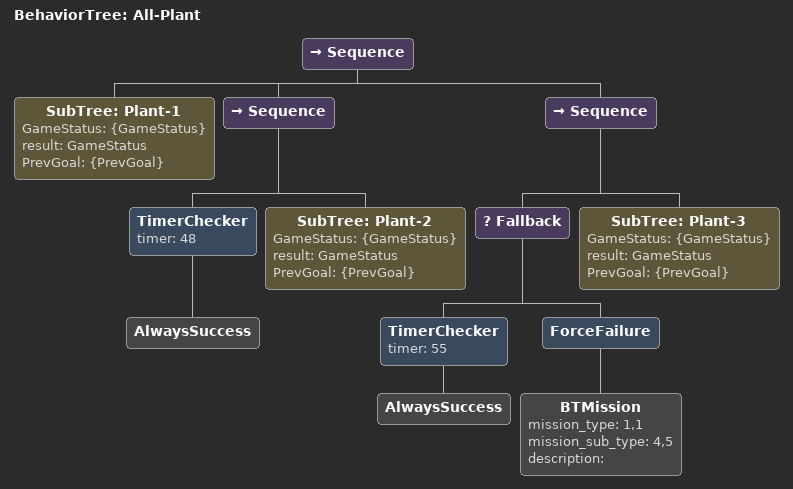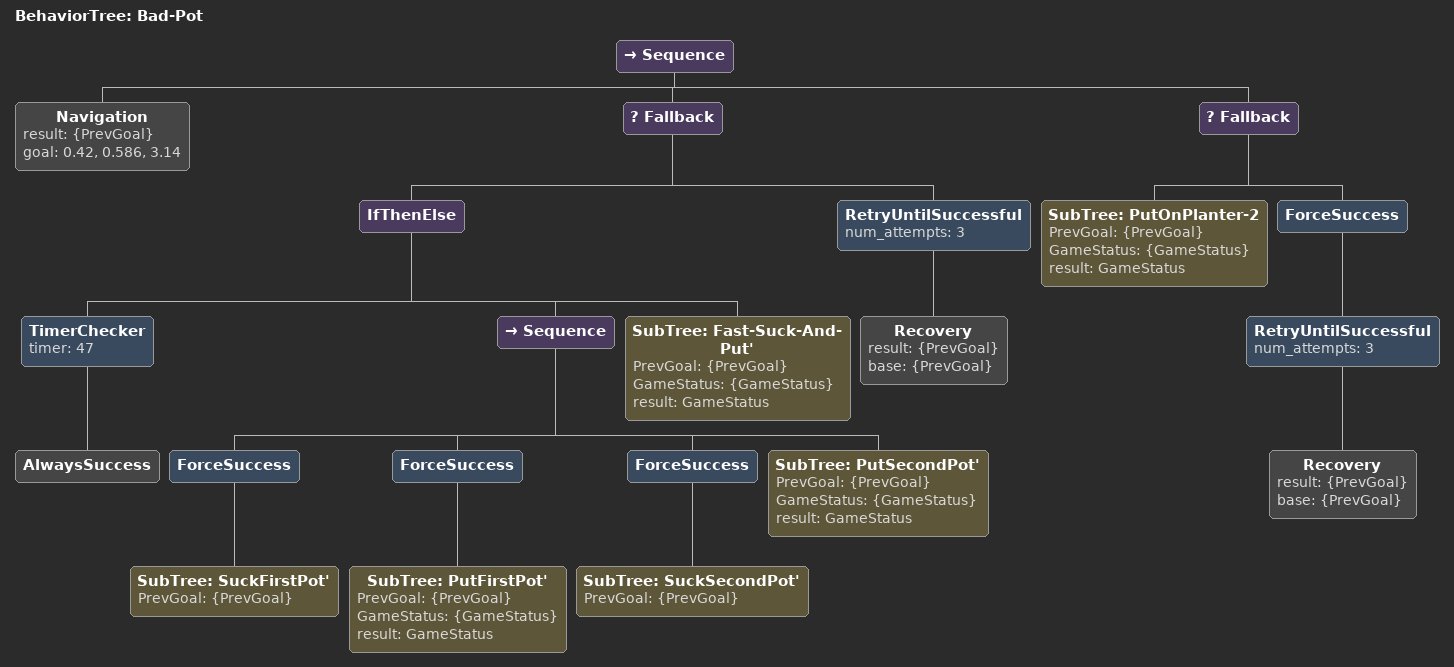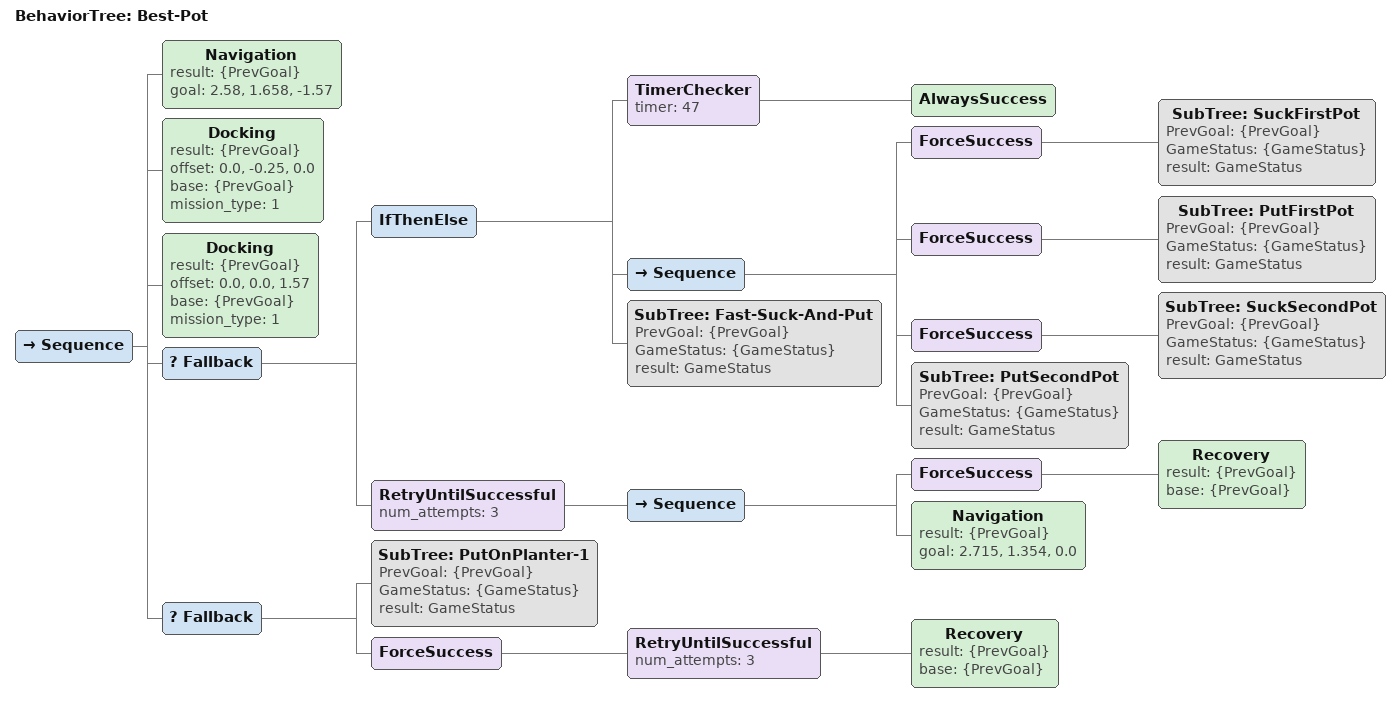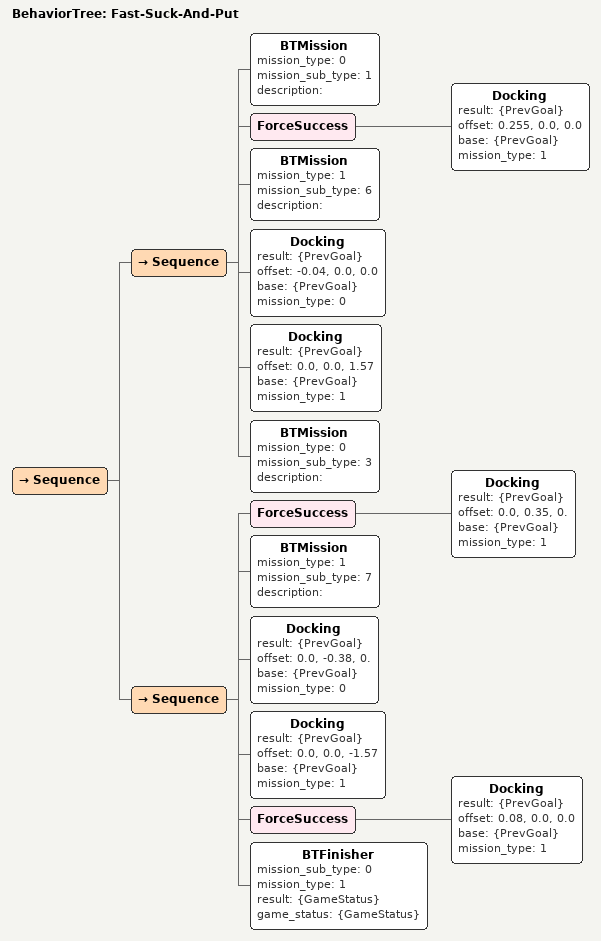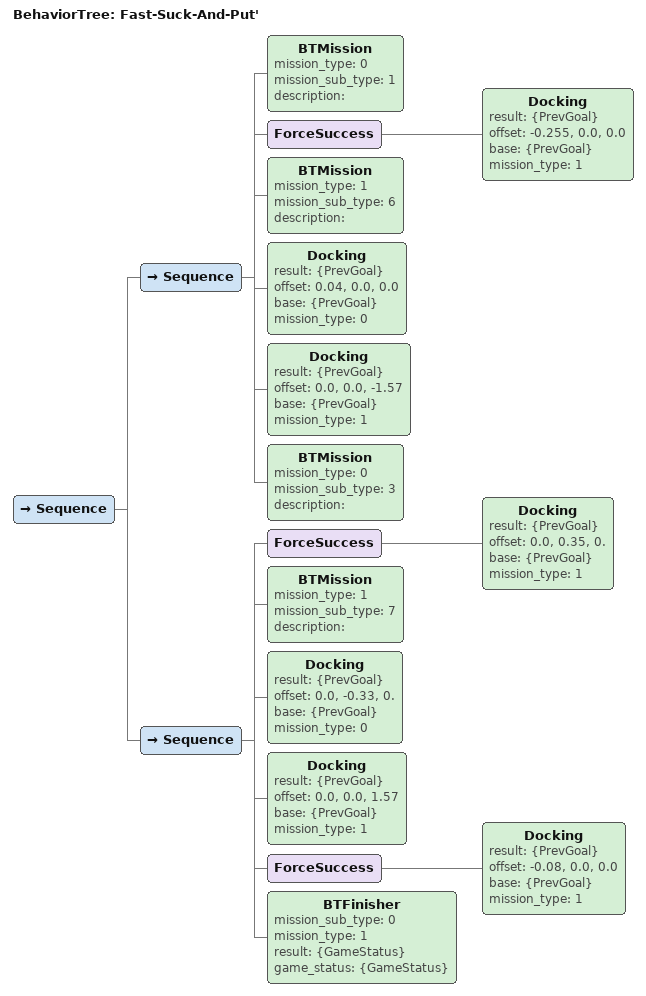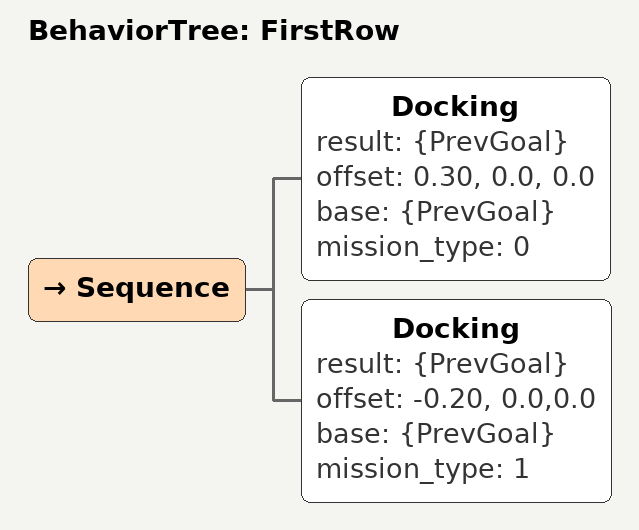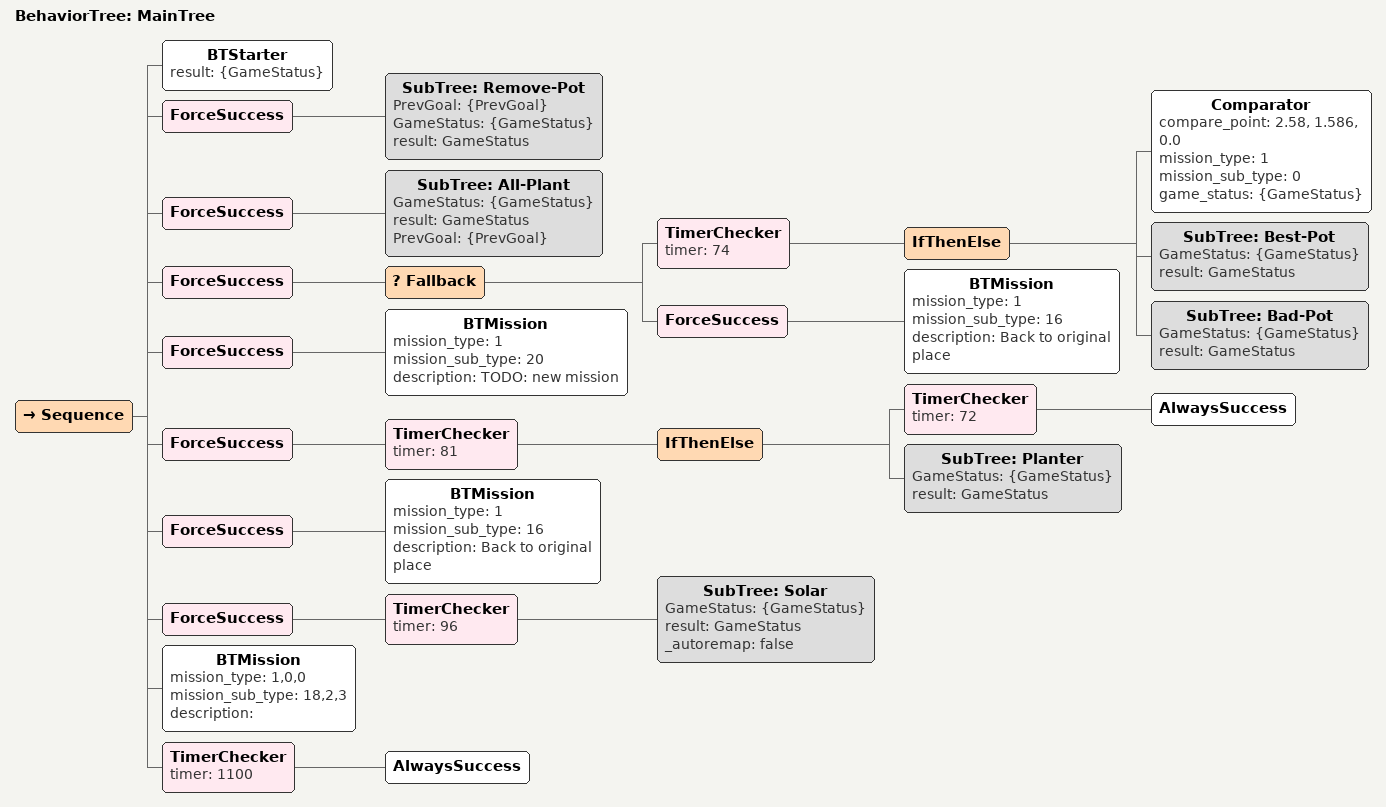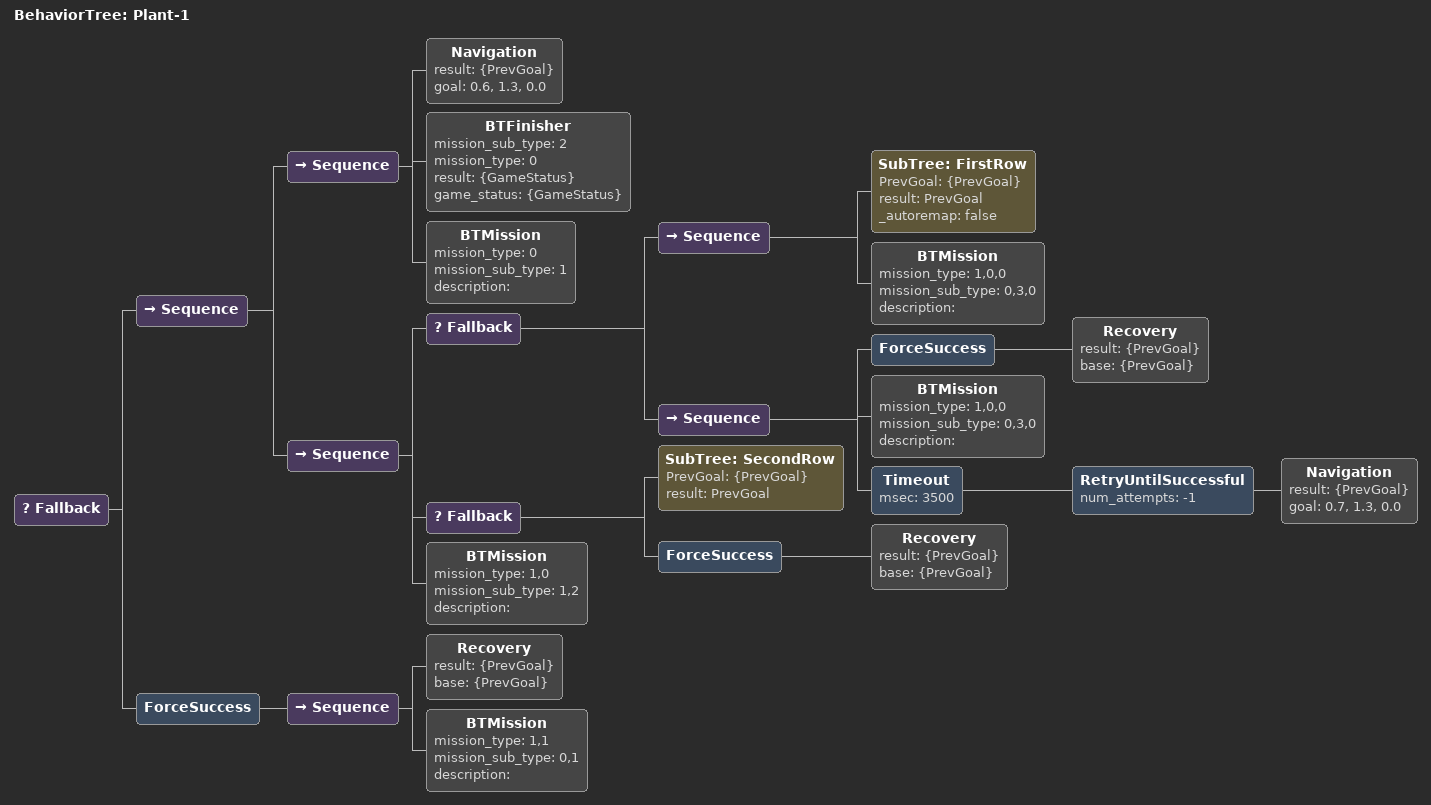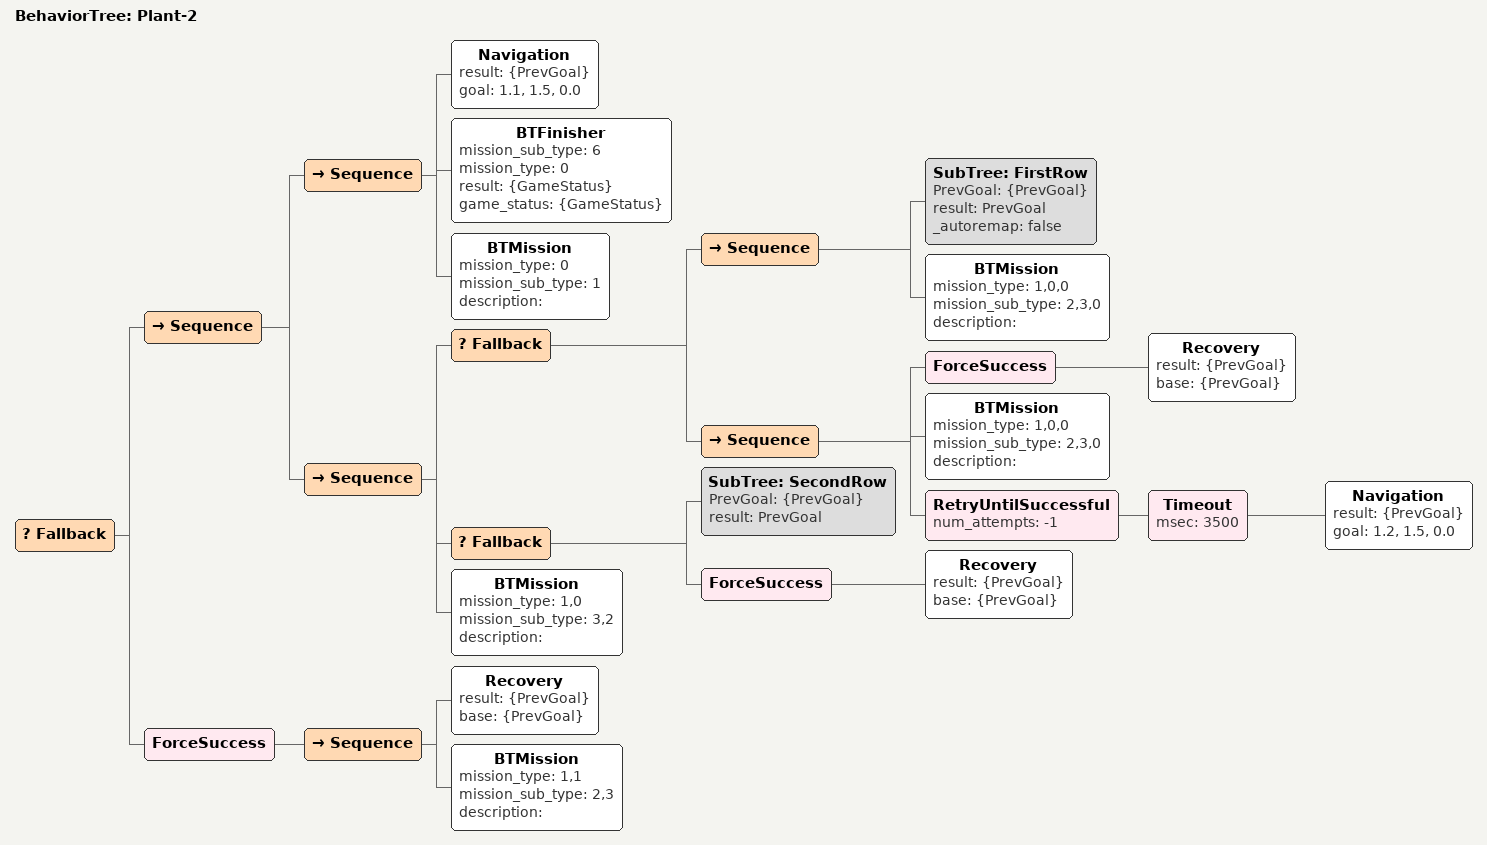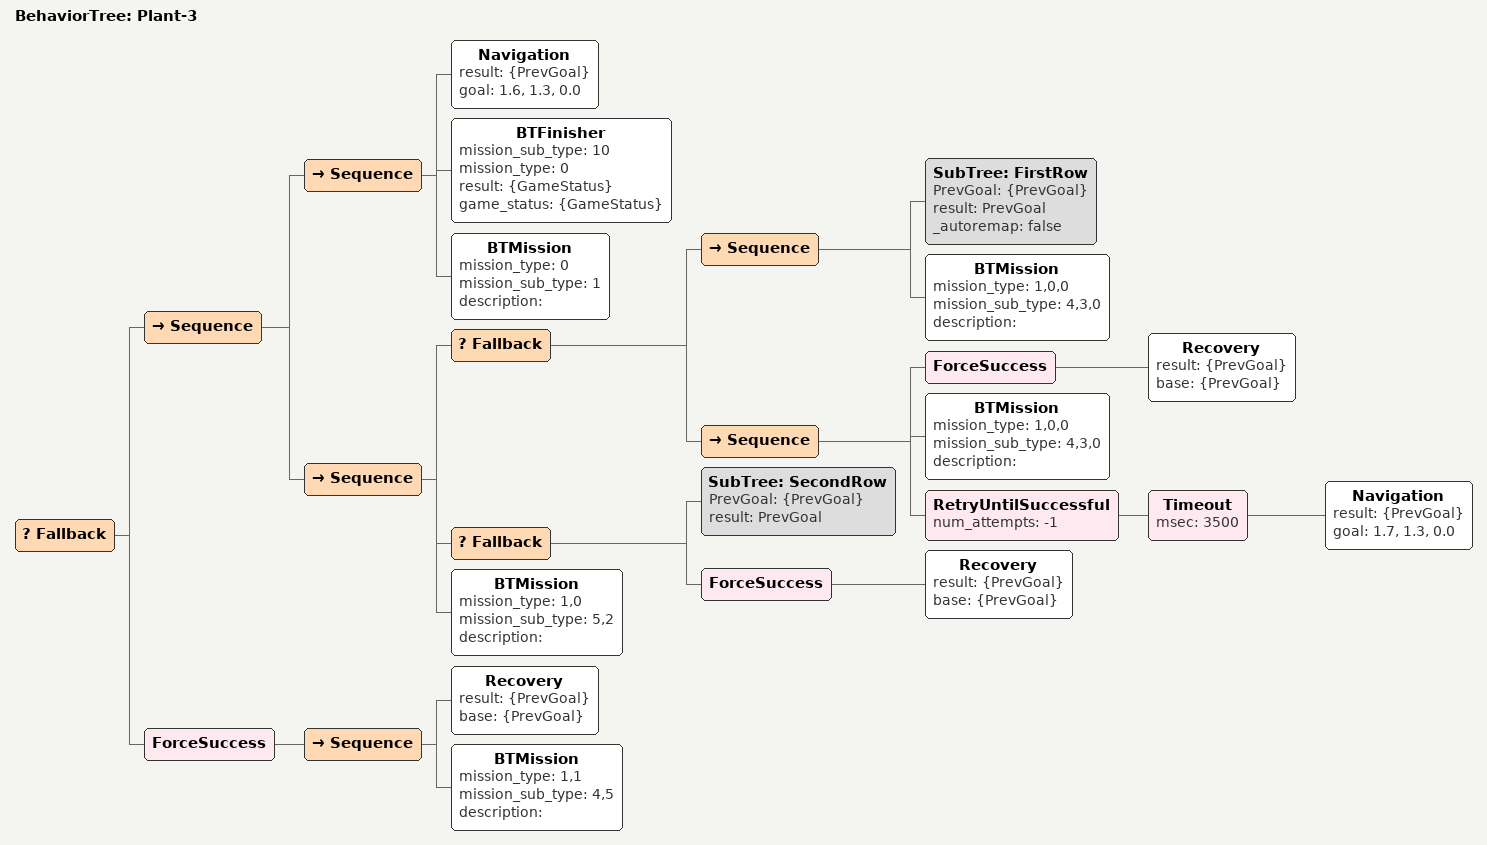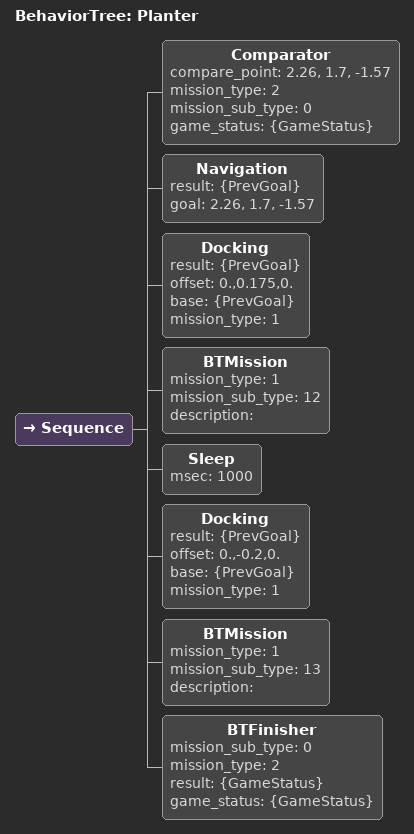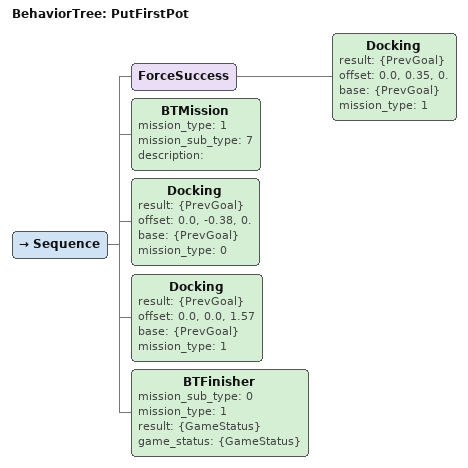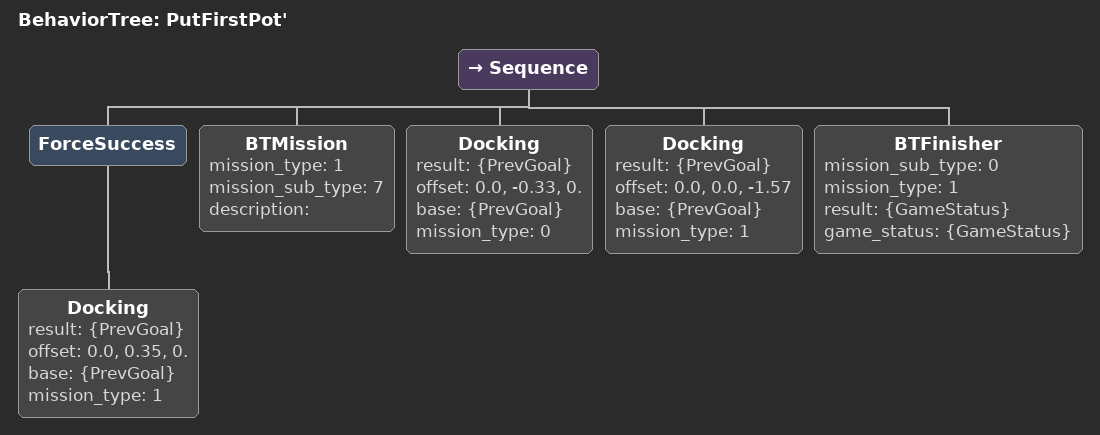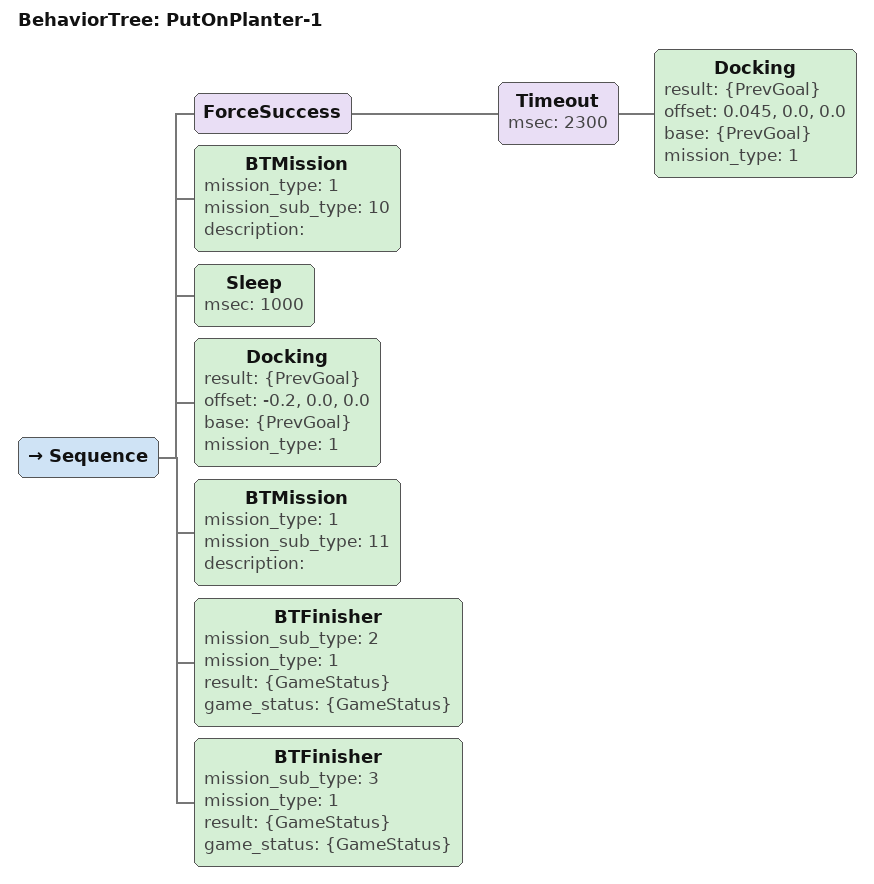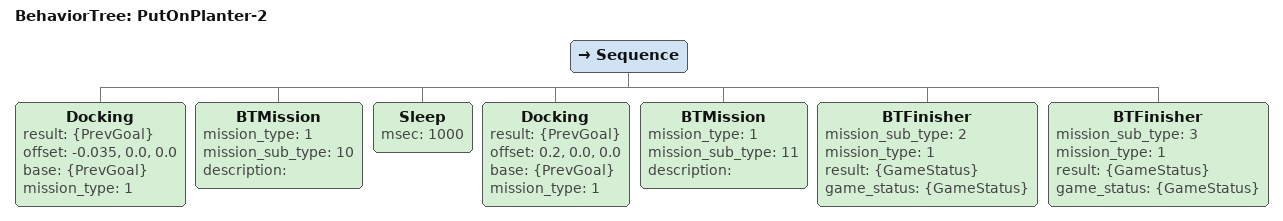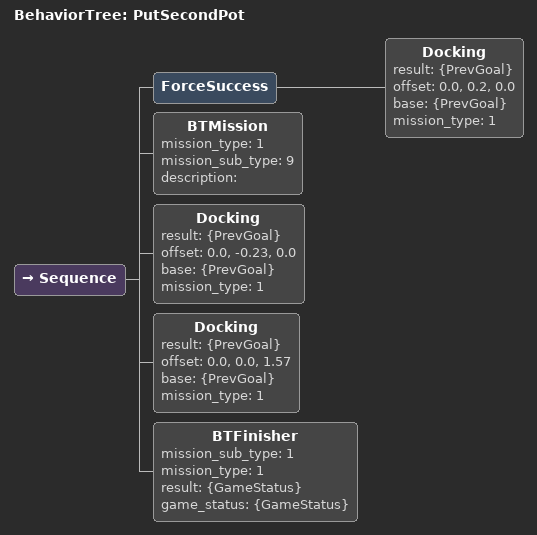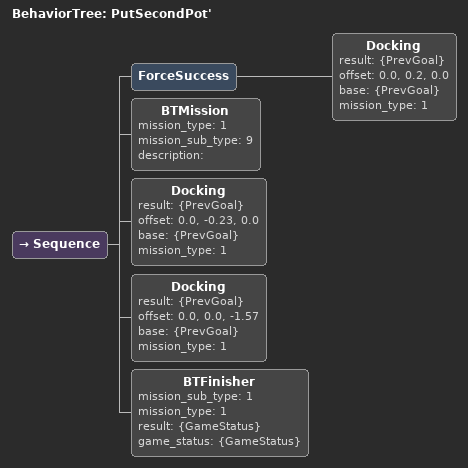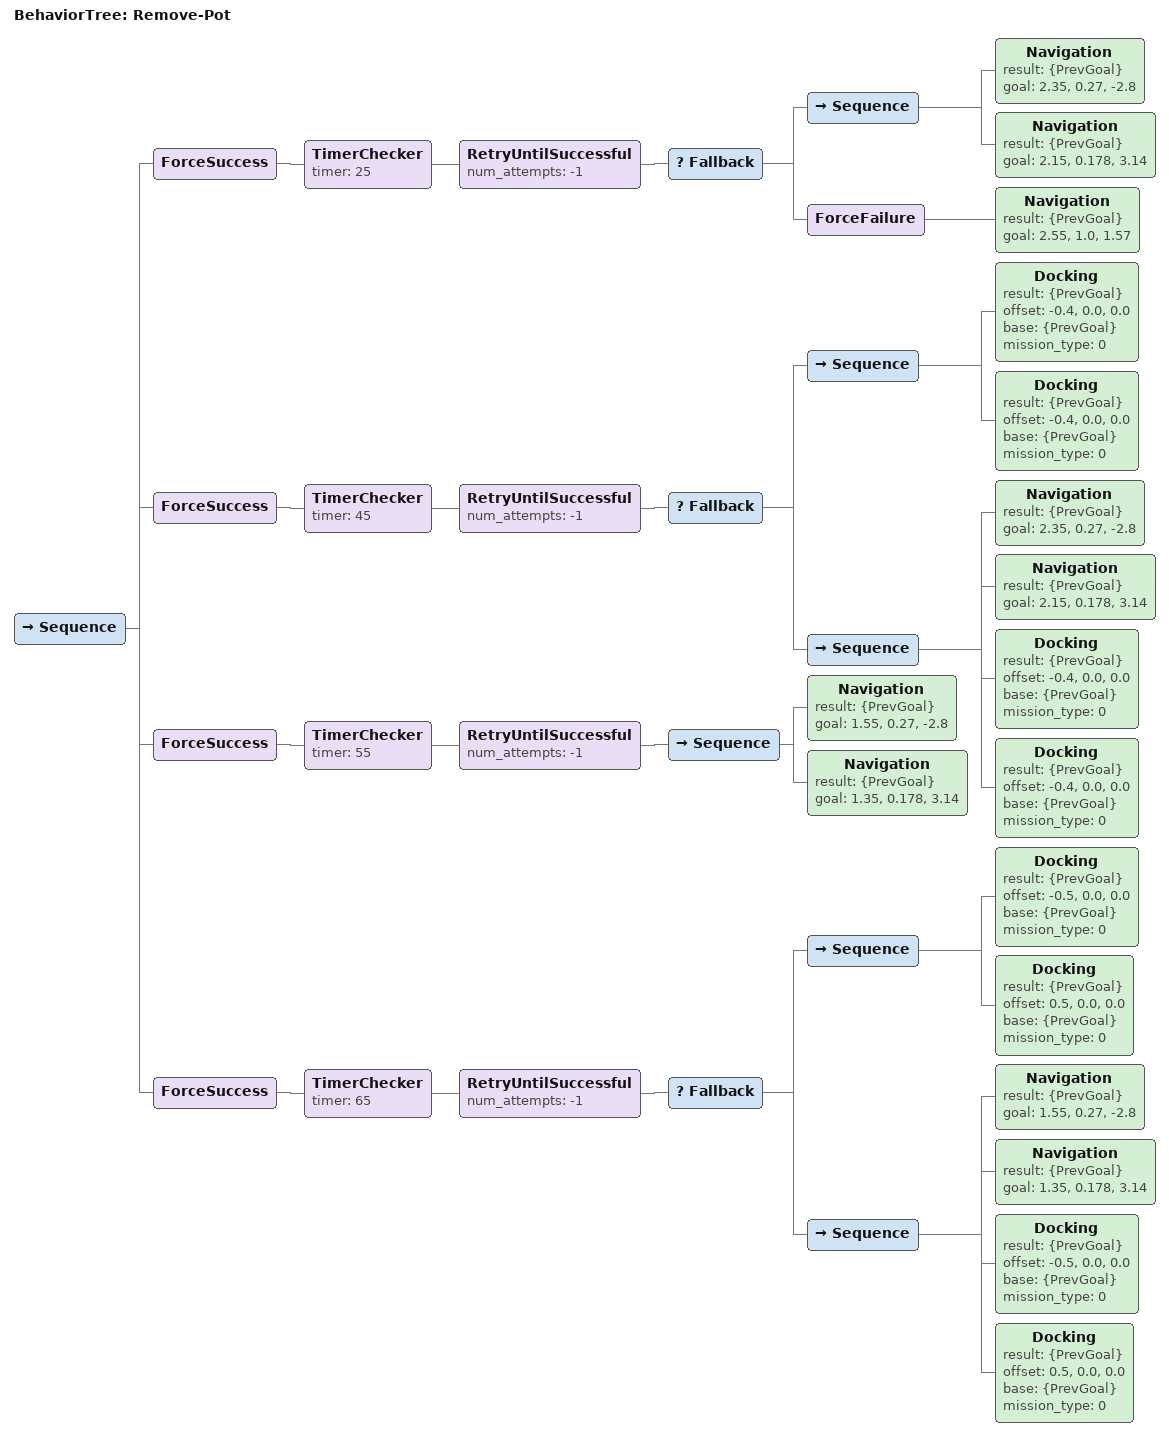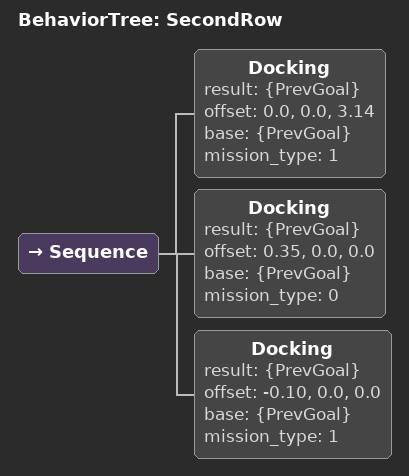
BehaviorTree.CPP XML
<BehaviorTree ID="All-Plant">
  <Sequence>
    <SubTree ID="Plant-1" GameStatus="{GameStatus}" result="GameStatus" PrevGoal="{PrevGoal}"/>
    <Sequence>
      <TimerChecker timer="48">
        <AlwaysSuccess/>
      </TimerChecker>
      <SubTree ID="Plant-2" GameStatus="{GameStatus}" result="GameStatus" PrevGoal="{PrevGoal}"/>
    </Sequence>
    <Sequence>
      <Fallback>
        <TimerChecker timer="55">
          <AlwaysSuccess/>
        </TimerChecker>
        <ForceFailure>
          <BTMission mission_type="1,1" mission_sub_type="4,5" description=""/>
        </ForceFailure>
      </Fallback>
      <SubTree ID="Plant-3" GameStatus="{GameStatus}" result="GameStatus" PrevGoal="{PrevGoal}"/>
    </Sequence>
  </Sequence>
</BehaviorTree>

<BehaviorTree ID="Bad-Pot">
  <Sequence>
    <Navigation result="{PrevGoal}" goal="0.42, 0.586, 3.14"/>
    <Fallback>
      <IfThenElse>
        <TimerChecker timer="47">
          <AlwaysSuccess/>
        </TimerChecker>
        <Sequence>
          <ForceSuccess>
            <SubTree ID="SuckFirstPot'" PrevGoal="{PrevGoal}"/>
          </ForceSuccess>
          <ForceSuccess>
            <SubTree ID="PutFirstPot'" PrevGoal="{PrevGoal}" GameStatus="{GameStatus}" result="GameStatus"/>
          </ForceSuccess>
          <ForceSuccess>
            <SubTree ID="SuckSecondPot'" PrevGoal="{PrevGoal}"/>
          </ForceSuccess>
          <SubTree ID="PutSecondPot'" PrevGoal="{PrevGoal}" GameStatus="{GameStatus}" result="GameStatus"/>
        </Sequence>
        <SubTree ID="Fast-Suck-And-Put'" PrevGoal="{PrevGoal}" GameStatus="{GameStatus}" result="GameStatus"/>
      </IfThenElse>
      <RetryUntilSuccessful num_attempts="3">
        <Recovery result="{PrevGoal}" base="{PrevGoal}"/>
      </RetryUntilSuccessful>
    </Fallback>
    <Fallback>
      <SubTree ID="PutOnPlanter-2" PrevGoal="{PrevGoal}" GameStatus="{GameStatus}" result="GameStatus"/>
      <ForceSuccess>
        <RetryUntilSuccessful num_attempts="3">
          <Recovery result="{PrevGoal}" base="{PrevGoal}"/>
        </RetryUntilSuccessful>
      </ForceSuccess>
    </Fallback>
  </Sequence>
</BehaviorTree>

<BehaviorTree ID="Best-Pot">
  <Sequence>
    <Navigation result="{PrevGoal}" goal="2.58, 1.658, -1.57"/>
    <Docking result="{PrevGoal}" offset="0.0, -0.25, 0.0" base="{PrevGoal}" mission_type="1"/>
    <Docking result="{PrevGoal}" offset="0.0, 0.0, 1.57" base="{PrevGoal}" mission_type="1"/>
    <Fallback>
      <IfThenElse>
        <TimerChecker timer="47">
          <AlwaysSuccess/>
        </TimerChecker>
        <Sequence>
          <ForceSuccess>
            <SubTree ID="SuckFirstPot" PrevGoal="{PrevGoal}" GameStatus="{GameStatus}" result="GameStatus"/>
          </ForceSuccess>
          <ForceSuccess>
            <SubTree ID="PutFirstPot" PrevGoal="{PrevGoal}" GameStatus="{GameStatus}" result="GameStatus"/>
          </ForceSuccess>
          <ForceSuccess>
            <SubTree ID="SuckSecondPot" PrevGoal="{PrevGoal}" GameStatus="{GameStatus}" result="GameStatus"/>
          </ForceSuccess>
          <SubTree ID="PutSecondPot" PrevGoal="{PrevGoal}" GameStatus="{GameStatus}" result="GameStatus"/>
        </Sequence>
        <SubTree ID="Fast-Suck-And-Put" PrevGoal="{PrevGoal}" GameStatus="{GameStatus}" result="GameStatus"/>
      </IfThenElse>
      <RetryUntilSuccessful num_attempts="3">
        <Sequence>
          <ForceSuccess>
            <Recovery result="{PrevGoal}" base="{PrevGoal}"/>
          </ForceSuccess>
          <Navigation result="{PrevGoal}" goal="2.715, 1.354, 0.0"/>
        </Sequence>
      </RetryUntilSuccessful>
    </Fallback>
    <Fallback>
      <SubTree ID="PutOnPlanter-1" PrevGoal="{PrevGoal}" GameStatus="{GameStatus}" result="GameStatus"/>
      <ForceSuccess>
        <RetryUntilSuccessful num_attempts="3">
          <Recovery result="{PrevGoal}" base="{PrevGoal}"/>
        </RetryUntilSuccessful>
      </ForceSuccess>
    </Fallback>
  </Sequence>
</BehaviorTree>

<BehaviorTree ID="Fast-Suck-And-Put">
  <Sequence>
    <Sequence>
      <BTMission mission_type="0" mission_sub_type="1" description=""/>
      <ForceSuccess>
        <Docking result="{PrevGoal}" offset="0.255, 0.0, 0.0" base="{PrevGoal}" mission_type="1"/>
      </ForceSuccess>
      <BTMission mission_type="1" mission_sub_type="6" description=""/>
      <Docking result="{PrevGoal}" offset="-0.04, 0.0, 0.0" base="{PrevGoal}" mission_type="0"/>
      <Docking result="{PrevGoal}" offset="0.0, 0.0, 1.57" base="{PrevGoal}" mission_type="1"/>
      <BTMission mission_type="0" mission_sub_type="3" description=""/>
    </Sequence>
    <Sequence>
      <ForceSuccess>
        <Docking result="{PrevGoal}" offset="0.0, 0.35, 0." base="{PrevGoal}" mission_type="1"/>
      </ForceSuccess>
      <BTMission mission_type="1" mission_sub_type="7" description=""/>
      <Docking result="{PrevGoal}" offset="0.0, -0.38, 0." base="{PrevGoal}" mission_type="0"/>
      <Docking result="{PrevGoal}" offset="0.0, 0.0, -1.57" base="{PrevGoal}" mission_type="1"/>
      <ForceSuccess>
        <Docking result="{PrevGoal}" offset="0.08, 0.0, 0.0" base="{PrevGoal}" mission_type="1"/>
      </ForceSuccess>
      <BTFinisher mission_sub_type="0" mission_type="1" result="{GameStatus}" game_status="{GameStatus}"/>
    </Sequence>
  </Sequence>
</BehaviorTree>

<BehaviorTree ID="Fast-Suck-And-Put'">
  <Sequence>
    <Sequence>
      <BTMission mission_type="0" mission_sub_type="1" description=""/>
      <ForceSuccess>
        <Docking result="{PrevGoal}" offset="-0.255, 0.0, 0.0" base="{PrevGoal}" mission_type="1"/>
      </ForceSuccess>
      <BTMission mission_type="1" mission_sub_type="6" description=""/>
      <Docking result="{PrevGoal}" offset="0.04, 0.0, 0.0" base="{PrevGoal}" mission_type="0"/>
      <Docking result="{PrevGoal}" offset="0.0, 0.0, -1.57" base="{PrevGoal}" mission_type="1"/>
      <BTMission mission_type="0" mission_sub_type="3" description=""/>
    </Sequence>
    <Sequence>
      <ForceSuccess>
        <Docking result="{PrevGoal}" offset="0.0, 0.35, 0." base="{PrevGoal}" mission_type="1"/>
      </ForceSuccess>
      <BTMission mission_type="1" mission_sub_type="7" description=""/>
      <Docking result="{PrevGoal}" offset="0.0, -0.33, 0." base="{PrevGoal}" mission_type="0"/>
      <Docking result="{PrevGoal}" offset="0.0, 0.0, 1.57" base="{PrevGoal}" mission_type="1"/>
      <ForceSuccess>
        <Docking result="{PrevGoal}" offset="-0.08, 0.0, 0.0" base="{PrevGoal}" mission_type="1"/>
      </ForceSuccess>
      <BTFinisher mission_sub_type="0" mission_type="1" result="{GameStatus}" game_status="{GameStatus}"/>
    </Sequence>
  </Sequence>
</BehaviorTree>

<BehaviorTree ID="FirstRow">
  <Sequence>
    <Docking result="{PrevGoal}" offset="0.30, 0.0, 0.0" base="{PrevGoal}" mission_type="0"/>
    <Docking result="{PrevGoal}" offset="-0.20, 0.0,0.0" base="{PrevGoal}" mission_type="1"/>
  </Sequence>
</BehaviorTree>

<BehaviorTree ID="MainTree">
  <Sequence>
    <BTStarter result="{GameStatus}"/>
    <ForceSuccess>
      <SubTree ID="Remove-Pot" PrevGoal="{PrevGoal}" GameStatus="{GameStatus}" result="GameStatus"/>
    </ForceSuccess>
    <ForceSuccess>
      <SubTree ID="All-Plant" GameStatus="{GameStatus}" result="GameStatus" PrevGoal="{PrevGoal}"/>
    </ForceSuccess>
    <ForceSuccess>
      <Fallback>
        <TimerChecker timer="74">
          <IfThenElse>
            <Comparator compare_point="2.58, 1.586, 0.0" mission_type="1" mission_sub_type="0" game_status="{GameStatus}"/>
            <SubTree ID="Best-Pot" GameStatus="{GameStatus}" result="GameStatus"/>
            <SubTree ID="Bad-Pot" GameStatus="{GameStatus}" result="GameStatus"/>
          </IfThenElse>
        </TimerChecker>
        <ForceSuccess>
          <BTMission mission_type="1" mission_sub_type="16" description="Back to original place"/>
        </ForceSuccess>
      </Fallback>
    </ForceSuccess>
    <ForceSuccess>
      <BTMission mission_type="1" mission_sub_type="20" description="TODO: new mission"/>
    </ForceSuccess>
    <ForceSuccess>
      <TimerChecker timer="81">
        <IfThenElse>
          <TimerChecker timer="72">
            <AlwaysSuccess/>
          </TimerChecker>
          <SubTree ID="Planter" GameStatus="{GameStatus}" result="GameStatus"/>
        </IfThenElse>
      </TimerChecker>
    </ForceSuccess>
    <ForceSuccess>
      <BTMission mission_type="1" mission_sub_type="16" description="Back to original place"/>
    </ForceSuccess>
    <ForceSuccess>
      <TimerChecker timer="96">
        <SubTree ID="Solar" GameStatus="{GameStatus}" result="GameStatus" _autoremap="false"/>
      </TimerChecker>
    </ForceSuccess>
    <BTMission mission_type="1,0,0" mission_sub_type="18,2,3" description=""/>
    <TimerChecker timer="1100">
      <AlwaysSuccess/>
    </TimerChecker>
  </Sequence>
</BehaviorTree>

<BehaviorTree ID="Plant-1">
  <Fallback>
    <Sequence>
      <Sequence>
        <Navigation result="{PrevGoal}" goal="0.6, 1.3, 0.0"/>
        <BTFinisher mission_sub_type="2" mission_type="0" result="{GameStatus}" game_status="{GameStatus}"/>
        <BTMission mission_type="0" mission_sub_type="1" description=""/>
      </Sequence>
      <Sequence>
        <Fallback>
          <Sequence>
            <SubTree ID="FirstRow" PrevGoal="{PrevGoal}" result="PrevGoal" _autoremap="false"/>
            <BTMission mission_type="1,0,0" mission_sub_type="0,3,0" description=""/>
          </Sequence>
          <Sequence>
            <ForceSuccess>
              <Recovery result="{PrevGoal}" base="{PrevGoal}"/>
            </ForceSuccess>
            <BTMission mission_type="1,0,0" mission_sub_type="0,3,0" description=""/>
            <Timeout msec="3500">
              <RetryUntilSuccessful num_attempts="-1">
                <Navigation result="{PrevGoal}" goal="0.7, 1.3, 0.0"/>
              </RetryUntilSuccessful>
            </Timeout>
          </Sequence>
        </Fallback>
        <Fallback>
          <SubTree ID="SecondRow" PrevGoal="{PrevGoal}" result="PrevGoal"/>
          <ForceSuccess>
            <Recovery result="{PrevGoal}" base="{PrevGoal}"/>
          </ForceSuccess>
        </Fallback>
        <BTMission mission_type="1,0" mission_sub_type="1,2" description=""/>
      </Sequence>
    </Sequence>
    <ForceSuccess>
      <Sequence>
        <Recovery result="{PrevGoal}" base="{PrevGoal}"/>
        <BTMission mission_type="1,1" mission_sub_type="0,1" description=""/>
      </Sequence>
    </ForceSuccess>
  </Fallback>
</BehaviorTree>

<BehaviorTree ID="Plant-2">
  <Fallback>
    <Sequence>
      <Sequence>
        <Navigation result="{PrevGoal}" goal="1.1,  1.5, 0.0"/>
        <BTFinisher mission_sub_type="6" mission_type="0" result="{GameStatus}" game_status="{GameStatus}"/>
        <BTMission mission_type="0" mission_sub_type="1" description=""/>
      </Sequence>
      <Sequence>
        <Fallback>
          <Sequence>
            <SubTree ID="FirstRow" PrevGoal="{PrevGoal}" result="PrevGoal" _autoremap="false"/>
            <BTMission mission_type="1,0,0" mission_sub_type="2,3,0" description=""/>
          </Sequence>
          <Sequence>
            <ForceSuccess>
              <Recovery result="{PrevGoal}" base="{PrevGoal}"/>
            </ForceSuccess>
            <BTMission mission_type="1,0,0" mission_sub_type="2,3,0" description=""/>
            <RetryUntilSuccessful num_attempts="-1">
              <Timeout msec="3500">
                <Navigation result="{PrevGoal}" goal="1.2,  1.5, 0.0"/>
              </Timeout>
            </RetryUntilSuccessful>
          </Sequence>
        </Fallback>
        <Fallback>
          <SubTree ID="SecondRow" PrevGoal="{PrevGoal}" result="PrevGoal"/>
          <ForceSuccess>
            <Recovery result="{PrevGoal}" base="{PrevGoal}"/>
          </ForceSuccess>
        </Fallback>
        <BTMission mission_type="1,0" mission_sub_type="3,2" description=""/>
      </Sequence>
    </Sequence>
    <ForceSuccess>
      <Sequence>
        <Recovery result="{PrevGoal}" base="{PrevGoal}"/>
        <BTMission mission_type="1,1" mission_sub_type="2,3" description=""/>
      </Sequence>
    </ForceSuccess>
  </Fallback>
</BehaviorTree>

<BehaviorTree ID="Plant-3">
  <Fallback>
    <Sequence>
      <Sequence>
        <Navigation result="{PrevGoal}" goal="1.6, 1.3, 0.0"/>
        <BTFinisher mission_sub_type="10" mission_type="0" result="{GameStatus}" game_status="{GameStatus}"/>
        <BTMission mission_type="0" mission_sub_type="1" description=""/>
      </Sequence>
      <Sequence>
        <Fallback>
          <Sequence>
            <SubTree ID="FirstRow" PrevGoal="{PrevGoal}" result="PrevGoal" _autoremap="false"/>
            <BTMission mission_type="1,0,0" mission_sub_type="4,3,0" description=""/>
          </Sequence>
          <Sequence>
            <ForceSuccess>
              <Recovery result="{PrevGoal}" base="{PrevGoal}"/>
            </ForceSuccess>
            <BTMission mission_type="1,0,0" mission_sub_type="4,3,0" description=""/>
            <RetryUntilSuccessful num_attempts="-1">
              <Timeout msec="3500">
                <Navigation result="{PrevGoal}" goal="1.7, 1.3, 0.0"/>
              </Timeout>
            </RetryUntilSuccessful>
          </Sequence>
        </Fallback>
        <Fallback>
          <SubTree ID="SecondRow" PrevGoal="{PrevGoal}" result="PrevGoal"/>
          <ForceSuccess>
            <Recovery result="{PrevGoal}" base="{PrevGoal}"/>
          </ForceSuccess>
        </Fallback>
        <BTMission mission_type="1,0" mission_sub_type="5,2" description=""/>
      </Sequence>
    </Sequence>
    <ForceSuccess>
      <Sequence>
        <Recovery result="{PrevGoal}" base="{PrevGoal}"/>
        <BTMission mission_type="1,1" mission_sub_type="4,5" description=""/>
      </Sequence>
    </ForceSuccess>
  </Fallback>
</BehaviorTree>

<BehaviorTree ID="Planter">
  <Sequence>
    <Comparator compare_point="2.26, 1.7, -1.57" mission_type="2" mission_sub_type="0" game_status="{GameStatus}"/>
    <Navigation result="{PrevGoal}" goal="2.26, 1.7, -1.57"/>
    <Docking result="{PrevGoal}" offset="0.,0.175,0." base="{PrevGoal}" mission_type="1"/>
    <BTMission mission_type="1" mission_sub_type="12" description=""/>
    <Sleep msec="1000"/>
    <Docking result="{PrevGoal}" offset="0.,-0.2,0." base="{PrevGoal}" mission_type="1"/>
    <BTMission mission_type="1" mission_sub_type="13" description=""/>
    <BTFinisher mission_sub_type="0" mission_type="2" result="{GameStatus}" game_status="{GameStatus}"/>
  </Sequence>
</BehaviorTree>

<BehaviorTree ID="PutFirstPot">
  <Sequence>
    <ForceSuccess>
      <Docking result="{PrevGoal}" offset="0.0, 0.35, 0." base="{PrevGoal}" mission_type="1"/>
    </ForceSuccess>
    <BTMission mission_type="1" mission_sub_type="7" description=""/>
    <Docking result="{PrevGoal}" offset="0.0, -0.38, 0." base="{PrevGoal}" mission_type="0"/>
    <Docking result="{PrevGoal}" offset="0.0, 0.0, 1.57" base="{PrevGoal}" mission_type="1"/>
    <BTFinisher mission_sub_type="0" mission_type="1" result="{GameStatus}" game_status="{GameStatus}"/>
  </Sequence>
</BehaviorTree>

<BehaviorTree ID="PutFirstPot'">
  <Sequence>
    <ForceSuccess>
      <Docking result="{PrevGoal}" offset="0.0, 0.35, 0." base="{PrevGoal}" mission_type="1"/>
    </ForceSuccess>
    <BTMission mission_type="1" mission_sub_type="7" description=""/>
    <Docking result="{PrevGoal}" offset="0.0, -0.33, 0." base="{PrevGoal}" mission_type="0"/>
    <Docking result="{PrevGoal}" offset="0.0, 0.0, -1.57" base="{PrevGoal}" mission_type="1"/>
    <BTFinisher mission_sub_type="0" mission_type="1" result="{GameStatus}" game_status="{GameStatus}"/>
  </Sequence>
</BehaviorTree>

<BehaviorTree ID="PutOnPlanter-1">
  <Sequence>
    <ForceSuccess>
      <Timeout msec="2300">
        <Docking result="{PrevGoal}" offset="0.045, 0.0, 0.0" base="{PrevGoal}" mission_type="1"/>
      </Timeout>
    </ForceSuccess>
    <BTMission mission_type="1" mission_sub_type="10" description=""/>
    <Sleep msec="1000"/>
    <Docking result="{PrevGoal}" offset="-0.2, 0.0, 0.0" base="{PrevGoal}" mission_type="1"/>
    <BTMission mission_type="1" mission_sub_type="11" description=""/>
    <BTFinisher mission_sub_type="2" mission_type="1" result="{GameStatus}" game_status="{GameStatus}"/>
    <BTFinisher mission_sub_type="3" mission_type="1" result="{GameStatus}" game_status="{GameStatus}"/>
  </Sequence>
</BehaviorTree>

<BehaviorTree ID="PutOnPlanter-2">
  <Sequence>
    <Docking result="{PrevGoal}" offset="-0.035, 0.0, 0.0" base="{PrevGoal}" mission_type="1"/>
    <BTMission mission_type="1" mission_sub_type="10" description=""/>
    <Sleep msec="1000"/>
    <Docking result="{PrevGoal}" offset="0.2, 0.0, 0.0" base="{PrevGoal}" mission_type="1"/>
    <BTMission mission_type="1" mission_sub_type="11" description=""/>
    <BTFinisher mission_sub_type="2" mission_type="1" result="{GameStatus}" game_status="{GameStatus}"/>
    <BTFinisher mission_sub_type="3" mission_type="1" result="{GameStatus}" game_status="{GameStatus}"/>
  </Sequence>
</BehaviorTree>

<BehaviorTree ID="PutSecondPot">
  <Sequence>
    <ForceSuccess>
      <Docking result="{PrevGoal}" offset="0.0, 0.2, 0.0" base="{PrevGoal}" mission_type="1"/>
    </ForceSuccess>
    <BTMission mission_type="1" mission_sub_type="9" description=""/>
    <Docking result="{PrevGoal}" offset="0.0, -0.23, 0.0" base="{PrevGoal}" mission_type="1"/>
    <Docking result="{PrevGoal}" offset="0.0, 0.0, 1.57" base="{PrevGoal}" mission_type="1"/>
    <BTFinisher mission_sub_type="1" mission_type="1" result="{GameStatus}" game_status="{GameStatus}"/>
  </Sequence>
</BehaviorTree>

<BehaviorTree ID="PutSecondPot'">
  <Sequence>
    <ForceSuccess>
      <Docking result="{PrevGoal}" offset="0.0, 0.2, 0.0" base="{PrevGoal}" mission_type="1"/>
    </ForceSuccess>
    <BTMission mission_type="1" mission_sub_type="9" description=""/>
    <Docking result="{PrevGoal}" offset="0.0, -0.23, 0.0" base="{PrevGoal}" mission_type="1"/>
    <Docking result="{PrevGoal}" offset="0.0, 0.0, -1.57" base="{PrevGoal}" mission_type="1"/>
    <BTFinisher mission_sub_type="1" mission_type="1" result="{GameStatus}" game_status="{GameStatus}"/>
  </Sequence>
</BehaviorTree>

<BehaviorTree ID="Remove-Pot">
  <Sequence>
    <ForceSuccess>
      <TimerChecker timer="25">
        <RetryUntilSuccessful num_attempts="-1">
          <Fallback>
            <Sequence>
              <Navigation result="{PrevGoal}" goal="2.35, 0.27, -2.8"/>
              <Navigation result="{PrevGoal}" goal="2.15, 0.178, 3.14"/>
            </Sequence>
            <ForceFailure>
              <Navigation result="{PrevGoal}" goal="2.55, 1.0, 1.57"/>
            </ForceFailure>
          </Fallback>
        </RetryUntilSuccessful>
      </TimerChecker>
    </ForceSuccess>
    <ForceSuccess>
      <TimerChecker timer="45">
        <RetryUntilSuccessful num_attempts="-1">
          <Fallback>
            <Sequence>
              <Docking result="{PrevGoal}" offset="-0.4, 0.0, 0.0" base="{PrevGoal}" mission_type="0"/>
              <Docking result="{PrevGoal}" offset="-0.4, 0.0, 0.0" base="{PrevGoal}" mission_type="0"/>
            </Sequence>
            <Sequence>
              <Navigation result="{PrevGoal}" goal="2.35, 0.27, -2.8"/>
              <Navigation result="{PrevGoal}" goal="2.15, 0.178, 3.14"/>
              <Docking result="{PrevGoal}" offset="-0.4, 0.0, 0.0" base="{PrevGoal}" mission_type="0"/>
              <Docking result="{PrevGoal}" offset="-0.4, 0.0, 0.0" base="{PrevGoal}" mission_type="0"/>
            </Sequence>
          </Fallback>
        </RetryUntilSuccessful>
      </TimerChecker>
    </ForceSuccess>
    <ForceSuccess>
      <TimerChecker timer="55">
        <RetryUntilSuccessful num_attempts="-1">
          <Sequence>
            <Navigation result="{PrevGoal}" goal="1.55, 0.27, -2.8"/>
            <Navigation result="{PrevGoal}" goal="1.35, 0.178, 3.14"/>
          </Sequence>
        </RetryUntilSuccessful>
      </TimerChecker>
    </ForceSuccess>
    <ForceSuccess>
      <TimerChecker timer="65">
        <RetryUntilSuccessful num_attempts="-1">
          <Fallback>
            <Sequence>
              <Docking result="{PrevGoal}" offset="-0.5, 0.0, 0.0" base="{PrevGoal}" mission_type="0"/>
              <Docking result="{PrevGoal}" offset="0.5, 0.0, 0.0" base="{PrevGoal}" mission_type="0"/>
            </Sequence>
            <Sequence>
              <Navigation result="{PrevGoal}" goal="1.55, 0.27, -2.8"/>
              <Navigation result="{PrevGoal}" goal="1.35, 0.178, 3.14"/>
              <Docking result="{PrevGoal}" offset="-0.5, 0.0, 0.0" base="{PrevGoal}" mission_type="0"/>
              <Docking result="{PrevGoal}" offset="0.5, 0.0, 0.0" base="{PrevGoal}" mission_type="0"/>
            </Sequence>
          </Fallback>
        </RetryUntilSuccessful>
      </TimerChecker>
    </ForceSuccess>
  </Sequence>
</BehaviorTree>

<BehaviorTree ID="SecondRow">
  <Sequence>
    <Docking result="{PrevGoal}" offset="0.0, 0.0, 3.14" base="{PrevGoal}" mission_type="1"/>
    <Docking result="{PrevGoal}" offset="0.35,  0.0, 0.0" base="{PrevGoal}" mission_type="0"/>
    <Docking result="{PrevGoal}" offset="-0.10,  0.0, 0.0" base="{PrevGoal}" mission_type="1"/>
  </Sequence>
</BehaviorTree>
